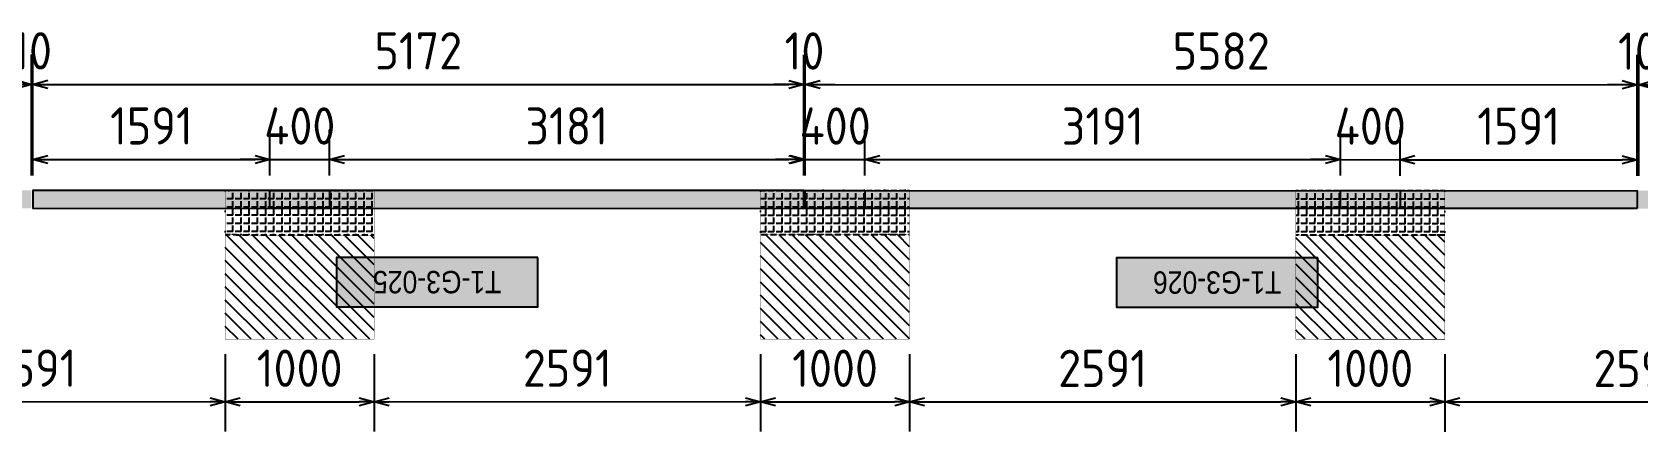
# Model space of a CAD drawing. Header units: centimetres. Extents: x -6122352 to 7132207, y -1694241 to 1947892.
# Drawn here: x 3279849 to 3290623, y 28465 to 31149 of the extents above; entities that cross this region are included whole.
import ezdxf
from ezdxf.enums import TextEntityAlignment as Align

# ---------------------------------------------------------------- set-up
doc = ezdxf.new("R2010")
doc.units = ezdxf.units.CM
doc.header["$MEASUREMENT"] = 0
doc.header["$PDMODE"] = 66
doc.header["$PDSIZE"] = 100
doc.linetypes.add('DASHED2', pattern=[0.375, 0.25, -0.125])
for name, color, linetype in [('@MI-FOOTINGS', 7, 'Continuous'), ('@MI-TYPE-01', 30, 'Continuous'), ('@MI-TYPE-02', 6, 'Continuous'), ('PANEL-TAGS', 7, 'Continuous')]:
    doc.layers.add(name, color=color, linetype=linetype)
doc.styles.add('PANELTAG_STYLE', font='arial.ttf')
doc.styles.add('Schueco-BEMSTIL', font='isocpeur.ttf', dxfattribs={"width": 0.9})
doc.dimstyles.new('MI- JWC-TXT-2.5 MM', dxfattribs={"dimscale": 1.5, "dimtxt": 2.5, "dimasz": 1, "dimexe": 2, "dimexo": 1, "dimgap": 1, "dimtad": 1, "dimdec": 0, "dimdsep": 46, "dimtxsty": 'Schueco-BEMSTIL', "dimblk": 'OPEN30', "dimcen": 0, "dimdle": 2, "dimclrd": 140, "dimclre": 8, "dimclrt": 40, "dimadec": 0, "dimazin": 2, "dimtfac": 1, "dimtdec": 0, "dimtix": 1, "dimtmove": 2, "dimatfit": 3, "dimldrblk": 'OPEN', "dimfxl": 2, "dimlwd": -1, "dimlwe": -1, "dimarcsym": 0})

# ---------------------------------------------------------------- blocks, each defined once
blk = doc.blocks.new('RCC COPING')
at = {"layer": '@MI-TYPE-01', "transparency": 33554679}
h = blk.add_hatch(color=8, dxfattribs=at)
h.dxf.hatch_style = 1
h.paths.add_polyline_path([(60, 200), (-60, 200), (-60, -200), (60, -200)])
at = {"layer": '@MI-TYPE-01', "color": 30}
blk.add_lwpolyline([(-60, 200), (60, 200), (60, -200), (-60, -200)], close=True, dxfattribs=at)
blk = doc.blocks.new('31309MM')
at = {"layer": '@MI-TYPE-01', "transparency": 33554679}
h = blk.add_hatch(color=30, dxfattribs=at)
h.dxf.hatch_style = 1
h.paths.add_polyline_path([(0, 120), (5582, 120), (5582, 0), (0, 0)])
h.paths.add_polyline_path([(5592, 0), (12764, 0), (12764, 120), (5592, 120)])
h.paths.add_polyline_path([(12774, 120), (18356, 120), (18356, 0), (12774, 0)])
h.paths.add_polyline_path([(18366, 0), (23537, 0), (23537, 120), (18366, 120)])
h.paths.add_polyline_path([(23547, 120), (30720, 120), (30720, 0), (23547, 0)])
h.paths.add_polyline_path([(30730, 0), (36309, 0), (36309, 120), (30730, 120)])
at = {"layer": '@MI-TYPE-01', "color": 30}
for points in [[(12774, 120), (18356, 120), (18356, 0), (12774, 0)], [(18366, 0), (23537, 0), (23537, 120), (18366, 120)]]:
    blk.add_lwpolyline(points, close=True, dxfattribs=at)
at = {"layer": '@MI-TYPE-01', "color": 240, "true_color": 0xed1f24, "rotation": 89.95700707059105}
for p in [(14565, 60), (18156, 60), (21747, 60)]:
    blk.add_blockref('RCC COPING', p, dxfattribs=at)
blk = doc.blocks.new('A$Ceca04276')
at = {"layer": '@MI-TYPE-01', "color": 30, "rotation": 89.98971944707202}
blk.add_blockref('31309MM', (0, 10), dxfattribs=at)
blk = doc.blocks.new('T1-FOOTING')
at = {"transparency": 33554679}
h = blk.add_hatch(dxfattribs=at)
h.set_pattern_fill('ANGLE', color=256, scale=500)
h.set_pattern_definition([(0, (0, 0), (0, 137.5), [100, -37.5]), (90, (0, 0), (-137.5, 8e-15), [100, -37.5])])
h.paths.add_polyline_path([(-500, -300), (500, -300), (500, 0), (-500, 0)])
h.paths.add_polyline_path([(-499.75, -299.75), (499.75, -299.75), (499.75, -0.25), (-499.75, -0.25)], flags=16)
h = blk.add_hatch(dxfattribs=at)
h.set_pattern_fill('ANGLE', color=8, scale=200)
h.set_pattern_definition([(0, (0, 0), (0, 55), [40, -15]), (90, (0, 0), (-55, 3e-15), [40, -15])])
h.paths.add_polyline_path([(500, -300), (500, 0), (-500, 0), (-500, -300)])
h = blk.add_hatch(dxfattribs=at)
h.set_pattern_fill('ANSI31', color=8, scale=500)
h.paths.add_polyline_path([(500, -1000), (500, -300), (-500, -300), (-500, -1000)])
at = {"layer": '@MI-TYPE-01', "color": 240, "linetype": 'DASHED2', "true_color": 0xed1f24}
blk.add_line((-500, -300), (500, -300), dxfattribs=at)
at = {"layer": '@MI-TYPE-01', "color": 240, "true_color": 0xed1f24, "const_width": 2.5}
blk.add_lwpolyline([(-500, 0), (500, 0), (500, -1000), (-500, -1000)], close=True, dxfattribs=at)
blk = doc.blocks.new('_Open30')
at = {"color": 0, "linetype": 'ByBlock', "lineweight": -2}
for p, q in [((-1, 0.27), (0, 0)), ((0, 0), (-1, -0.27)), ((0, 0), (-1, 0))]:
    blk.add_line(p, q, dxfattribs=at)
blk = doc.blocks.new('*D1381')
at = {"layer": '@MI-TYPE-02', "color": 140, "transparency": 16777216}
for p, q in [((706, 29492), (706, 29592)), ((706, 29392), (706, 29382)), ((706, 29282), (706, 29182))]:
    blk.add_line(p, q, dxfattribs=at)
at = {"layer": '@MI-TYPE-02', "color": 8, "transparency": 16777216}
for p, q in [((95, 29392), (906, 29393)), ((95, 29382), (906, 29383))]:
    blk.add_line(p, q, dxfattribs=at)
at = {"layer": 'Defpoints', "color": 0, "transparency": 16777216}
for p in [(-5, 29392), (-5, 29382), (706, 29382)]:
    blk.add_point(p, dxfattribs=at)
at = {"layer": '@MI-TYPE-02', "color": 140, "transparency": 16777216, "xscale": 100, "yscale": 100, "zscale": 100}
for p, rotation in [((706, 29392), 270.0102658210683), ((706, 29382), 90.01026582106833)]:
    blk.add_blockref('_Open30', p, dxfattribs=dict(at, rotation=rotation))
at = {"layer": '@MI-TYPE-02', "color": 40, "transparency": 16777216, "insert": (931, 29388), "char_height": 250, "attachment_point": 5, "rotation": 270.0103, "style": 'Schueco-BEMSTIL'}
blk.add_mtext('10', dxfattribs=at)
blk = doc.blocks.new('_Open')
at = {"color": 0, "linetype": 'ByBlock', "lineweight": -2}
for p, q in [((-1, 0.2), (0, 0)), ((-1, -0.2), (0, 0)), ((0, 0), (-1, 0))]:
    blk.add_line(p, q, dxfattribs=at)
blk = doc.blocks.new('*D1382')
at = {"layer": '@MI-TYPE-02', "color": 8, "transparency": 16777216}
for p, q in [((95, 29382), (906, 29383)), ((96, 24211), (907, 24211))]:
    blk.add_line(p, q, dxfattribs=at)
at = {"layer": '@MI-TYPE-02', "color": 140, "transparency": 16777216}
blk.add_line((706, 29282), (707, 24311), dxfattribs=at)
at = {"layer": 'Defpoints', "color": 0, "transparency": 16777216}
for p in [(-5, 29382), (-4, 24211), (707, 24211)]:
    blk.add_point(p, dxfattribs=at)
at = {"layer": '@MI-TYPE-02', "color": 140, "transparency": 16777216, "xscale": 100, "yscale": 100, "zscale": 100}
for p, rotation in [((706, 29382), 90.01026582106833), ((707, 24211), 270.0102658210683)]:
    blk.add_blockref('_Open30', p, dxfattribs=dict(at, rotation=rotation))
at = {"layer": '@MI-TYPE-02', "color": 40, "transparency": 16777216, "insert": (932, 26797), "char_height": 250, "attachment_point": 5, "rotation": 270.0103, "style": 'Schueco-BEMSTIL'}
blk.add_mtext('5172', dxfattribs=at)
blk = doc.blocks.new('*D1383')
at = {"layer": '@MI-TYPE-02', "color": 140, "transparency": 16777216}
for p, q in [((707, 24311), (707, 24411)), ((707, 24211), (707, 24201)), ((707, 24101), (707, 24001))]:
    blk.add_line(p, q, dxfattribs=at)
at = {"layer": '@MI-TYPE-02', "color": 8, "transparency": 16777216}
for p, q in [((96, 24211), (907, 24211)), ((96, 24201), (907, 24201))]:
    blk.add_line(p, q, dxfattribs=at)
at = {"layer": 'Defpoints', "color": 0, "transparency": 16777216}
for p in [(-4, 24211), (-4, 24201), (707, 24201)]:
    blk.add_point(p, dxfattribs=at)
at = {"layer": '@MI-TYPE-02', "color": 140, "transparency": 16777216, "xscale": 100, "yscale": 100, "zscale": 100}
for p, rotation in [((707, 24211), 270.0102658210683), ((707, 24201), 90.01026582106833)]:
    blk.add_blockref('_Open30', p, dxfattribs=dict(at, rotation=rotation))
at = {"layer": '@MI-TYPE-02', "color": 40, "transparency": 16777216, "insert": (932, 24206), "char_height": 250, "attachment_point": 5, "rotation": 270.0103, "style": 'Schueco-BEMSTIL'}
blk.add_mtext('10', dxfattribs=at)
blk = doc.blocks.new('*D1384')
at = {"layer": '@MI-TYPE-02', "color": 8, "transparency": 16777216}
for p, q in [((96, 24201), (907, 24201)), ((97, 18619), (908, 18619))]:
    blk.add_line(p, q, dxfattribs=at)
at = {"layer": '@MI-TYPE-02', "color": 140, "transparency": 16777216}
blk.add_line((707, 24101), (708, 18719), dxfattribs=at)
at = {"layer": 'Defpoints', "color": 0, "transparency": 16777216}
for p in [(-4, 24201), (-3, 18619), (708, 18619)]:
    blk.add_point(p, dxfattribs=at)
at = {"layer": '@MI-TYPE-02', "color": 140, "transparency": 16777216, "xscale": 100, "yscale": 100, "zscale": 100}
for p, rotation in [((707, 24201), 90.01026582106833), ((708, 18619), 270.0102658210683)]:
    blk.add_blockref('_Open30', p, dxfattribs=dict(at, rotation=rotation))
at = {"layer": '@MI-TYPE-02', "color": 40, "transparency": 16777216, "insert": (933, 21410), "char_height": 250, "attachment_point": 5, "rotation": 270.0103, "style": 'Schueco-BEMSTIL'}
blk.add_mtext('5582', dxfattribs=at)
blk = doc.blocks.new('*D1385')
at = {"layer": '@MI-TYPE-02', "color": 140, "transparency": 16777216}
for p, q in [((708, 18719), (708, 18819)), ((708, 18619), (708, 18609)), ((708, 18509), (708, 18409))]:
    blk.add_line(p, q, dxfattribs=at)
at = {"layer": '@MI-TYPE-02', "color": 8, "transparency": 16777216}
for p, q in [((97, 18619), (908, 18619)), ((97, 18609), (908, 18609))]:
    blk.add_line(p, q, dxfattribs=at)
at = {"layer": 'Defpoints', "color": 0, "transparency": 16777216}
for p in [(-3, 18619), (-3, 18609), (708, 18609)]:
    blk.add_point(p, dxfattribs=at)
at = {"layer": '@MI-TYPE-02', "color": 140, "transparency": 16777216, "xscale": 100, "yscale": 100, "zscale": 100}
for p, rotation in [((708, 18619), 270.0102658210683), ((708, 18609), 90.01026582106833)]:
    blk.add_blockref('_Open30', p, dxfattribs=dict(at, rotation=rotation))
at = {"layer": '@MI-TYPE-02', "color": 40, "transparency": 16777216, "insert": (933, 18614), "char_height": 250, "attachment_point": 5, "rotation": 270.0103, "style": 'Schueco-BEMSTIL'}
blk.add_mtext('10', dxfattribs=at)
blk = doc.blocks.new('*D1339')
at = {"layer": '@MI-TYPE-02', "color": 8, "transparency": 16777216}
for p, q in [((382579, -167879), (382886, -167879)), ((382579, -169469), (382886, -169469))]:
    blk.add_line(p, q, dxfattribs=at)
at = {"layer": '@MI-TYPE-02', "color": 140, "transparency": 16777216}
blk.add_line((382686, -167979), (382686, -169369), dxfattribs=at)
at = {"layer": 'Defpoints', "color": 0, "transparency": 16777216}
for p in [(382479, -167879), (382479, -169469), (382686, -169469)]:
    blk.add_point(p, dxfattribs=at)
at = {"layer": '@MI-TYPE-02', "color": 140, "transparency": 16777216, "xscale": 100, "yscale": 100, "zscale": 100}
for p, rotation in [((382686, -167879), 90.01026582106833), ((382686, -169469), 270.0102658210683)]:
    blk.add_blockref('_Open30', p, dxfattribs=dict(at, rotation=rotation))
at = {"layer": '@MI-TYPE-02', "color": 40, "transparency": 16777216, "insert": (382911, -168674), "char_height": 250, "attachment_point": 5, "rotation": 270.0103, "style": 'Schueco-BEMSTIL'}
blk.add_mtext('1591', dxfattribs=at)
blk = doc.blocks.new('*D1340')
at = {"layer": '@MI-TYPE-02', "color": 140, "transparency": 16777216}
for p, q in [((382686, -169369), (382686, -169269)), ((382686, -169469), (382686, -169869)), ((382686, -169969), (382686, -170069))]:
    blk.add_line(p, q, dxfattribs=at)
at = {"layer": '@MI-TYPE-02', "color": 8, "transparency": 16777216}
for p, q in [((382579, -169469), (382886, -169469)), ((382579, -169869), (382886, -169869))]:
    blk.add_line(p, q, dxfattribs=at)
at = {"layer": 'Defpoints', "color": 0, "transparency": 16777216}
for p in [(382479, -169469), (382479, -169869), (382686, -169869)]:
    blk.add_point(p, dxfattribs=at)
at = {"layer": '@MI-TYPE-02', "color": 140, "transparency": 16777216, "xscale": 100, "yscale": 100, "zscale": 100}
for p, rotation in [((382686, -169469), 270.0102658210683), ((382686, -169869), 90.01026582106833)]:
    blk.add_blockref('_Open30', p, dxfattribs=dict(at, rotation=rotation))
at = {"layer": '@MI-TYPE-02', "color": 40, "transparency": 16777216, "insert": (382911, -169669), "char_height": 250, "attachment_point": 5, "rotation": 270.0103, "style": 'Schueco-BEMSTIL'}
blk.add_mtext('400', dxfattribs=at)
blk = doc.blocks.new('*D1389')
at = {"layer": '@MI-TYPE-02', "color": 8, "transparency": 16777216}
for p, q in [((95, 27392), (402, 27392)), ((96, 24211), (403, 24211))]:
    blk.add_line(p, q, dxfattribs=at)
at = {"layer": '@MI-TYPE-02', "color": 140, "transparency": 16777216}
blk.add_line((202, 27292), (203, 24311), dxfattribs=at)
at = {"layer": 'Defpoints', "color": 0, "transparency": 16777216}
for p in [(-5, 27392), (-4, 24211), (203, 24211)]:
    blk.add_point(p, dxfattribs=at)
at = {"layer": '@MI-TYPE-02', "color": 140, "transparency": 16777216, "xscale": 100, "yscale": 100, "zscale": 100}
for p, rotation in [((202, 27392), 90.01026582106833), ((203, 24211), 270.0102658210683)]:
    blk.add_blockref('_Open30', p, dxfattribs=dict(at, rotation=rotation))
at = {"layer": '@MI-TYPE-02', "color": 40, "transparency": 16777216, "insert": (428, 25801), "char_height": 250, "attachment_point": 5, "rotation": 270.0103, "style": 'Schueco-BEMSTIL'}
blk.add_mtext('3181', dxfattribs=at)
blk = doc.blocks.new('*D1341')
at = {"layer": '@MI-TYPE-02', "color": 140, "transparency": 16777216}
for p, q in [((382687, -172961), (382687, -172861)), ((382687, -173061), (382687, -173461)), ((382687, -173561), (382687, -173661))]:
    blk.add_line(p, q, dxfattribs=at)
at = {"layer": '@MI-TYPE-02', "color": 8, "transparency": 16777216}
for p, q in [((382580, -173061), (382887, -173061)), ((382580, -173461), (382887, -173461))]:
    blk.add_line(p, q, dxfattribs=at)
at = {"layer": 'Defpoints', "color": 0, "transparency": 16777216}
for p in [(382480, -173061), (382480, -173461), (382687, -173461)]:
    blk.add_point(p, dxfattribs=at)
at = {"layer": '@MI-TYPE-02', "color": 140, "transparency": 16777216, "xscale": 100, "yscale": 100, "zscale": 100}
for p, rotation in [((382687, -173061), 270.0102658210683), ((382687, -173461), 90.01026582106833)]:
    blk.add_blockref('_Open30', p, dxfattribs=dict(at, rotation=rotation))
at = {"layer": '@MI-TYPE-02', "color": 40, "transparency": 16777216, "insert": (382912, -173261), "char_height": 250, "attachment_point": 5, "rotation": 270.0103, "style": 'Schueco-BEMSTIL'}
blk.add_mtext('400', dxfattribs=at)
blk = doc.blocks.new('*D1390')
at = {"layer": '@MI-TYPE-02', "color": 8, "transparency": 16777216}
for p, q in [((96, 23801), (403, 23801)), ((97, 20610), (404, 20610))]:
    blk.add_line(p, q, dxfattribs=at)
at = {"layer": '@MI-TYPE-02', "color": 140, "transparency": 16777216}
blk.add_line((203, 23701), (204, 20710), dxfattribs=at)
at = {"layer": 'Defpoints', "color": 0, "transparency": 16777216}
for p in [(-4, 23801), (-3, 20610), (204, 20610)]:
    blk.add_point(p, dxfattribs=at)
at = {"layer": '@MI-TYPE-02', "color": 140, "transparency": 16777216, "xscale": 100, "yscale": 100, "zscale": 100}
for p, rotation in [((203, 23801), 90.01026582106833), ((204, 20610), 270.0102658210683)]:
    blk.add_blockref('_Open30', p, dxfattribs=dict(at, rotation=rotation))
at = {"layer": '@MI-TYPE-02', "color": 40, "transparency": 16777216, "insert": (428, 22205), "char_height": 250, "attachment_point": 5, "rotation": 270.0103, "style": 'Schueco-BEMSTIL'}
blk.add_mtext('3191', dxfattribs=at)
blk = doc.blocks.new('*D1391')
at = {"layer": '@MI-TYPE-02', "color": 140, "transparency": 16777216}
for p, q in [((204, 20710), (204, 20810)), ((204, 20610), (204, 20210)), ((204, 20110), (204, 20010))]:
    blk.add_line(p, q, dxfattribs=at)
at = {"layer": '@MI-TYPE-02', "color": 8, "transparency": 16777216}
for p, q in [((97, 20610), (404, 20610)), ((96, 20210), (404, 20210))]:
    blk.add_line(p, q, dxfattribs=at)
at = {"layer": 'Defpoints', "color": 0, "transparency": 16777216}
for p in [(-3, 20610), (-4, 20210), (204, 20210)]:
    blk.add_point(p, dxfattribs=at)
at = {"layer": '@MI-TYPE-02', "color": 140, "transparency": 16777216, "xscale": 100, "yscale": 100, "zscale": 100}
for p, rotation in [((204, 20610), 270.0102658210683), ((204, 20210), 90.01026582106833)]:
    blk.add_blockref('_Open30', p, dxfattribs=dict(at, rotation=rotation))
at = {"layer": '@MI-TYPE-02', "color": 40, "transparency": 16777216, "insert": (429, 20410), "char_height": 250, "attachment_point": 5, "rotation": 270.0103, "style": 'Schueco-BEMSTIL'}
blk.add_mtext('400', dxfattribs=at)
blk = doc.blocks.new('*D1392')
at = {"layer": '@MI-TYPE-02', "color": 8, "transparency": 16777216}
for p, q in [((96, 20210), (404, 20210)), ((96, 18619), (404, 18619))]:
    blk.add_line(p, q, dxfattribs=at)
at = {"layer": '@MI-TYPE-02', "color": 140, "transparency": 16777216}
blk.add_line((204, 20110), (204, 18719), dxfattribs=at)
at = {"layer": 'Defpoints', "color": 0, "transparency": 16777216}
for p in [(-4, 20210), (-4, 18619), (204, 18619)]:
    blk.add_point(p, dxfattribs=at)
at = {"layer": '@MI-TYPE-02', "color": 140, "transparency": 16777216, "xscale": 100, "yscale": 100, "zscale": 100}
for p, rotation in [((204, 20210), 90.01026582106833), ((204, 18619), 270.0102658210683)]:
    blk.add_blockref('_Open30', p, dxfattribs=dict(at, rotation=rotation))
at = {"layer": '@MI-TYPE-02', "color": 40, "transparency": 16777216, "insert": (429, 19414), "char_height": 250, "attachment_point": 5, "rotation": 270.0103, "style": 'Schueco-BEMSTIL'}
blk.add_mtext('1591', dxfattribs=at)
blk = doc.blocks.new('*D1414')
at = {"layer": '@MI-TYPE-02', "color": 8, "transparency": 16777216}
for p, q in [((-1105, 30683), (-1624, 30683)), ((-1105, 28092), (-1624, 28091))]:
    blk.add_line(p, q, dxfattribs=at)
at = {"layer": '@MI-TYPE-02', "color": 140, "transparency": 16777216}
blk.add_line((-1424, 30583), (-1424, 28192), dxfattribs=at)
at = {"layer": 'Defpoints', "color": 0, "transparency": 16777216}
for p in [(-1005, 30683), (-1424, 28092), (-1005, 28092)]:
    blk.add_point(p, dxfattribs=at)
at = {"layer": '@MI-TYPE-02', "color": 140, "transparency": 16777216, "xscale": 100, "yscale": 100, "zscale": 100}
for p, rotation in [((-1424, 30683), 90.01026582106819), ((-1424, 28092), 270.0102658210682)]:
    blk.add_blockref('_Open30', p, dxfattribs=dict(at, rotation=rotation))
at = {"layer": '@MI-TYPE-02', "color": 40, "transparency": 16777216, "insert": (-1199, 29387), "char_height": 250, "attachment_point": 5, "rotation": 270.0103, "style": 'Schueco-BEMSTIL'}
blk.add_mtext('2591', dxfattribs=at)
blk = doc.blocks.new('*D1415')
at = {"layer": '@MI-TYPE-02', "color": 8, "transparency": 16777216}
for p, q in [((-1105, 28092), (-1624, 28091)), ((-1105, 27092), (-1624, 27091))]:
    blk.add_line(p, q, dxfattribs=at)
at = {"layer": '@MI-TYPE-02', "color": 140, "transparency": 16777216}
blk.add_line((-1424, 27992), (-1424, 27192), dxfattribs=at)
at = {"layer": 'Defpoints', "color": 0, "transparency": 16777216}
for p in [(-1005, 28092), (-1424, 27092), (-1005, 27092)]:
    blk.add_point(p, dxfattribs=at)
at = {"layer": '@MI-TYPE-02', "color": 140, "transparency": 16777216, "xscale": 100, "yscale": 100, "zscale": 100}
for p, rotation in [((-1424, 28092), 90.01026582106819), ((-1424, 27092), 270.0102658210682)]:
    blk.add_blockref('_Open30', p, dxfattribs=dict(at, rotation=rotation))
at = {"layer": '@MI-TYPE-02', "color": 40, "transparency": 16777216, "insert": (-1199, 27592), "char_height": 250, "attachment_point": 5, "rotation": 270.0103, "style": 'Schueco-BEMSTIL'}
blk.add_mtext('1000', dxfattribs=at)
blk = doc.blocks.new('*D1416')
at = {"layer": '@MI-TYPE-02', "color": 8, "transparency": 16777216}
for p, q in [((-1105, 27092), (-1624, 27091)), ((-1103, 24500), (-1623, 24500))]:
    blk.add_line(p, q, dxfattribs=at)
at = {"layer": '@MI-TYPE-02', "color": 140, "transparency": 16777216}
blk.add_line((-1423, 26992), (-1423, 24600), dxfattribs=at)
at = {"layer": 'Defpoints', "color": 0, "transparency": 16777216}
for p in [(-1005, 27092), (-1423, 24500), (-1003, 24500)]:
    blk.add_point(p, dxfattribs=at)
at = {"layer": '@MI-TYPE-02', "color": 140, "transparency": 16777216, "xscale": 100, "yscale": 100, "zscale": 100}
for p, rotation in [((-1424, 27092), 90.01026582106819), ((-1423, 24500), 270.0102658210682)]:
    blk.add_blockref('_Open30', p, dxfattribs=dict(at, rotation=rotation))
at = {"layer": '@MI-TYPE-02', "color": 40, "transparency": 16777216, "insert": (-1198, 25796), "char_height": 250, "attachment_point": 5, "rotation": 270.0103, "style": 'Schueco-BEMSTIL'}
blk.add_mtext('2591', dxfattribs=at)
blk = doc.blocks.new('*D1417')
at = {"layer": '@MI-TYPE-02', "color": 8, "transparency": 16777216}
for p, q in [((-1103, 24500), (-1623, 24500)), ((-1103, 23500), (-1623, 23500))]:
    blk.add_line(p, q, dxfattribs=at)
at = {"layer": '@MI-TYPE-02', "color": 140, "transparency": 16777216}
blk.add_line((-1423, 24400), (-1423, 23600), dxfattribs=at)
at = {"layer": 'Defpoints', "color": 0, "transparency": 16777216}
for p in [(-1003, 24500), (-1423, 23500), (-1003, 23500)]:
    blk.add_point(p, dxfattribs=at)
at = {"layer": '@MI-TYPE-02', "color": 140, "transparency": 16777216, "xscale": 100, "yscale": 100, "zscale": 100}
for p, rotation in [((-1423, 24500), 90.01026582106819), ((-1423, 23500), 270.0102658210682)]:
    blk.add_blockref('_Open30', p, dxfattribs=dict(at, rotation=rotation))
at = {"layer": '@MI-TYPE-02', "color": 40, "transparency": 16777216, "insert": (-1198, 24000), "char_height": 250, "attachment_point": 5, "rotation": 270.0103, "style": 'Schueco-BEMSTIL'}
blk.add_mtext('1000', dxfattribs=at)
blk = doc.blocks.new('*D1418')
at = {"layer": '@MI-TYPE-02', "color": 8, "transparency": 16777216}
for p, q in [((-1103, 23500), (-1623, 23500)), ((-1102, 20909), (-1622, 20909))]:
    blk.add_line(p, q, dxfattribs=at)
at = {"layer": '@MI-TYPE-02', "color": 140, "transparency": 16777216}
blk.add_line((-1423, 23400), (-1422, 21009), dxfattribs=at)
at = {"layer": 'Defpoints', "color": 0, "transparency": 16777216}
for p in [(-1003, 23500), (-1422, 20909), (-1002, 20909)]:
    blk.add_point(p, dxfattribs=at)
at = {"layer": '@MI-TYPE-02', "color": 140, "transparency": 16777216, "xscale": 100, "yscale": 100, "zscale": 100}
for p, rotation in [((-1423, 23500), 90.01026582106819), ((-1422, 20909), 270.0102658210682)]:
    blk.add_blockref('_Open30', p, dxfattribs=dict(at, rotation=rotation))
at = {"layer": '@MI-TYPE-02', "color": 40, "transparency": 16777216, "insert": (-1198, 22205), "char_height": 250, "attachment_point": 5, "rotation": 270.0103, "style": 'Schueco-BEMSTIL'}
blk.add_mtext('2591', dxfattribs=at)
blk = doc.blocks.new('*D1419')
at = {"layer": '@MI-TYPE-02', "color": 8, "transparency": 16777216}
for p, q in [((-1102, 20909), (-1622, 20909)), ((-1102, 19909), (-1622, 19909))]:
    blk.add_line(p, q, dxfattribs=at)
at = {"layer": '@MI-TYPE-02', "color": 140, "transparency": 16777216}
blk.add_line((-1422, 20809), (-1422, 20009), dxfattribs=at)
at = {"layer": 'Defpoints', "color": 0, "transparency": 16777216}
for p in [(-1002, 20909), (-1422, 19909), (-1002, 19909)]:
    blk.add_point(p, dxfattribs=at)
at = {"layer": '@MI-TYPE-02', "color": 140, "transparency": 16777216, "xscale": 100, "yscale": 100, "zscale": 100}
for p, rotation in [((-1422, 20909), 90.01026582106819), ((-1422, 19909), 270.0102658210682)]:
    blk.add_blockref('_Open30', p, dxfattribs=dict(at, rotation=rotation))
at = {"layer": '@MI-TYPE-02', "color": 40, "transparency": 16777216, "insert": (-1197, 20409), "char_height": 250, "attachment_point": 5, "rotation": 270.0103, "style": 'Schueco-BEMSTIL'}
blk.add_mtext('1000', dxfattribs=at)
blk = doc.blocks.new('*D1420')
at = {"layer": '@MI-TYPE-02', "color": 8, "transparency": 16777216}
for p, q in [((-1102, 19909), (-1622, 19909)), ((-1103, 17318), (-1622, 17318))]:
    blk.add_line(p, q, dxfattribs=at)
at = {"layer": '@MI-TYPE-02', "color": 140, "transparency": 16777216}
blk.add_line((-1422, 19809), (-1422, 17418), dxfattribs=at)
at = {"layer": 'Defpoints', "color": 0, "transparency": 16777216}
for p in [(-1002, 19909), (-1422, 17318), (-1003, 17318)]:
    blk.add_point(p, dxfattribs=at)
at = {"layer": '@MI-TYPE-02', "color": 140, "transparency": 16777216, "xscale": 100, "yscale": 100, "zscale": 100}
for p, rotation in [((-1422, 19909), 90.01026582106819), ((-1422, 17318), 270.0102658210682)]:
    blk.add_blockref('_Open30', p, dxfattribs=dict(at, rotation=rotation))
at = {"layer": '@MI-TYPE-02', "color": 40, "transparency": 16777216, "insert": (-1197, 18614), "char_height": 250, "attachment_point": 5, "rotation": 270.0103, "style": 'Schueco-BEMSTIL'}
blk.add_mtext('2591', dxfattribs=at)
blk = doc.blocks.new('PANELTAG')
at = {"layer": 'PANEL-TAGS', "color": 1}
blk.add_lwpolyline([(-13.5, -3.3), (13.5, -3.3), (13.5, 3.3), (-13.5, 3.3)], close=True, dxfattribs=at)
at = {"layer": 'PANEL-TAGS', "color": 40, "true_color": 0xffd700}
blk.add_solid([(-13.5, -3.3), (13.5, -3.3), (-13.5, 3.3), (13.5, 3.3)], dxfattribs=at)
at = {"layer": 'PANEL-TAGS', "color": 5, "style": 'PANELTAG_STYLE', "width": 0.85}
blk.add_attdef('TAGNO', text='', height=3, dxfattribs=at).set_placement((0, 0), align=Align.MIDDLE)
blk = doc.blocks.new('T1-PARTITON 2')
at = {"layer": '@MI-FOOTINGS', "color": 240, "true_color": 0xed1f24, "xscale": -1, "rotation": 270.0100462352146}
for p in [(-4.7, 27591.8), (-2.8, 24000.6), (-2.1, 20409.5)]:
    blk.add_blockref('T1-FOOTING', p, dxfattribs=at)
at = {"layer": '@MI-TYPE-02', "rotation": 0.02048826124247522}
blk.add_blockref('A$Ceca04276', (-1.3, 5835), dxfattribs=at)
at = {"layer": '@MI-TYPE-02'}
for base, p1, p2, picture, middle in [((-1423.7, 28091.5), (-1005.3, 30682.7), (-1004.8, 28091.6), '*D1414', (-1198.9, 29387.1)), ((706.4, 29382.5), (-5.1, 29392.3), (-4.9, 29382.3), '*D1381', (931.4, 29387.5)), ((707.3, 24210.8), (-4.9, 29382.3), (-4, 24210.7), '*D1382', (931.9, 26796.7)), ((-1423.5, 27091.5), (-1004.8, 28091.6), (-1004.6, 27091.6), '*D1415', (-1198.6, 27591.6)), ((203, 24210.7), (-4.9, 27391.8), (-4, 24210.7), '*D1389', (427.7, 25801.3)), ((-1423, 24500.3), (-1004.6, 27091.6), (-1002.9, 24500.4), '*D1416', (-1198.3, 25796)), ((-1422.9, 23500.3), (-1002.9, 24500.4), (-1002.7, 23500.4), '*D1417', (-1198, 24000.4)), ((707.3, 24200.7), (-4, 24210.7), (-4, 24200.6), '*D1383', (932.3, 24205.8)), ((708.3, 18619), (-4, 24200.6), (-3, 18618.9), '*D1384', (932.8, 21409.9)), ((203.6, 20609.6), (-4.2, 23800.6), (-3.3, 20609.5), '*D1390', (428.3, 22205.1)), ((-1422.4, 20909.3), (-1002.7, 23500.4), (-1002.2, 20909.4), '*D1418', (-1197.6, 22204.8)), ((-1422.2, 19909.3), (-1002.2, 20909.4), (-1002.1, 19909.4), '*D1419', (-1197.3, 20409.3)), ((203.7, 20209.6), (-3.3, 20609.5), (-3.6, 20209.5), '*D1391', (428.7, 20409.6)), ((204, 18619), (-3.6, 20209.5), (-3.6, 18618.9), '*D1392', (428.8, 19414.3)), ((-1421.8, 17317.9), (-1002.1, 19909.4), (-1002.9, 17318), '*D1420', (-1197, 18613.6)), ((708.3, 18609), (-3, 18618.9), (-3.1, 18608.9), '*D1385', (933.3, 18614.1))]:
    dim = blk.add_linear_dim(base=base, p1=p1, p2=p2, angle=90.01027, dimstyle='MI- JWC-TXT-2.5 MM', dxfattribs=at)
    dim.commit()
    dim.dimension.update_dxf_attribs({"geometry": picture, "text_midpoint": middle})
for base, p1, p2, picture, middle in [((202.3, 27791.8), (-5.2, 29382.3), (-4.8, 27791.8), '*D1339', (427.2, 28587.1)), ((202.4, 27391.8), (-4.8, 27791.8), (-4.9, 27391.8), '*D1340', (427.4, 27591.9)), ((203.1, 23800.6), (-4, 24200.6), (-4.2, 23800.6), '*D1341', (428, 24000.6))]:
    dim = blk.add_linear_dim(base=base, p1=p1, p2=p2, angle=90.01027, dimstyle='MI- JWC-TXT-2.5 MM', dxfattribs=at)
    dim.commit()
    dim.dimension.update_dxf_attribs({"geometry": picture, "text_midpoint": middle, "insert": (-382483.8, 197261.2)})
blk = doc.blocks.new('A$C781c0118')
at = {"layer": '@MI-TYPE-01', "rotation": 359.977467402098}
blk.add_blockref('T1-PARTITON 2', (-1166, -1748, 0), dxfattribs=at)
at = {"layer": 'PANEL-TAGS'}
ref = blk.add_blockref('PANELTAG', (-1776, 24922, 0), dxfattribs=dict(at, xscale=50.00000000000001, yscale=50.00000000000001, zscale=50.00000000000001, rotation=90.00000000000001))
ref.add_attrib('TAGNO', 'T1-G3-025', dxfattribs={"color": 5, "height": 150, "rotation": 90, "style": 'PANELTAG_STYLE', "width": 0.85}).set_placement((-1776, 24922, 0), align=Align.MIDDLE_CENTER)
ref = blk.add_blockref('PANELTAG', (-1779, 19689, 0), dxfattribs=dict(at, xscale=50.00000000000001, yscale=50.00000000000001, zscale=50.00000000000001, rotation=90.00000000000001))
ref.add_attrib('TAGNO', 'T1-G3-026', dxfattribs={"color": 5, "height": 150, "rotation": 90, "style": 'PANELTAG_STYLE', "width": 0.85}).set_placement((-1779, 19689, 0), align=Align.MIDDLE_CENTER)

msp = doc.modelspace()

# ---------------------------------------------------------------- block references
at = {"layer": '@MI-TYPE-01', "rotation": 90}
msp.add_blockref('A$C781c0118', (3307489.0654, 31247.03786), dxfattribs=at)

doc.saveas('drawing.dxf')
